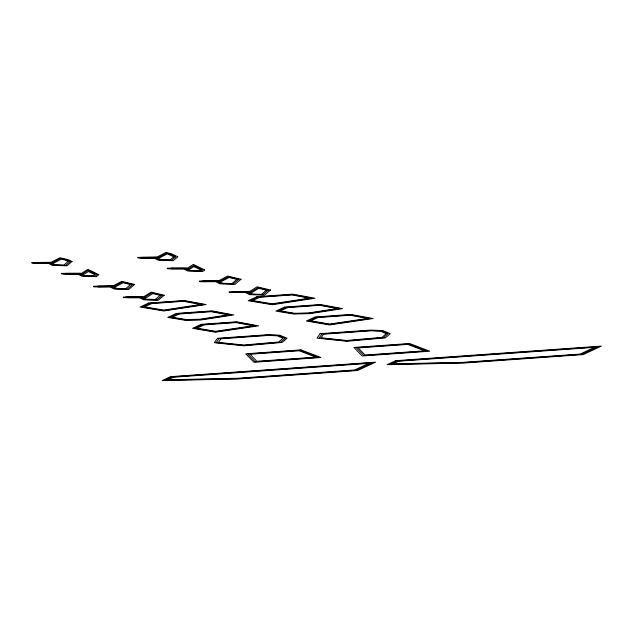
<?xml version="1.0" encoding="UTF-8"?>
<svg xmlns="http://www.w3.org/2000/svg" width="633" height="633" viewBox="0 0 633 633"><rect width="100%" height="100%" fill="white"/><g stroke="black" fill="none" stroke-linecap="round" stroke-linejoin="round"><path stroke-width="0.95" d="M217.467 338.307L214.334 342.706L243.784 345.8L282.183 342.429L287.018 338.283L279.928 335.229L267.838 334.738L217.467 338.307M219.113 338.528L216.241 342.556L243.776 345.452L280.601 342.216L285.166 338.299L278.662 335.49L268.083 335.063L219.113 338.528M221.012 338.79L218.456 342.382L243.76 345.04L278.765 341.97L283.03 338.315L277.191 335.791L268.368 335.443L221.012 338.79M320.132 333.678L316.959 338.133L346.718 341.266L385.362 337.872L390.237 333.686L383.052 330.592L370.724 330.094L320.132 333.678M322.039 333.939L319.167 337.959L346.702 340.855L383.527 337.618L388.092 333.702L381.588 330.893L371.009 330.466L322.039 333.939M323.685 334.161L321.081 337.808L346.686 340.499L381.944 337.405L386.249 333.71L380.314 331.154L371.255 330.79L323.685 334.161M68.047 261.516L63.838 265.053L55.142 264.768L50.806 262.537L35.828 262.505L36.303 263.257L54.106 262.901L61.298 259.158L65.057 260.044L68.047 261.516M70.176 261.508L65.476 265.472L53.607 265.077L49.366 262.901L33.81 262.901L52.539 262.568L60.562 258.391L66.884 259.894L70.176 261.508M72.02 261.508L66.884 265.828L52.286 265.338L48.132 263.209L32.061 263.241L31.65 262.592L51.186 262.276L59.921 257.734L68.467 259.759L72.02 261.508M94.792 274.667L93.391 275.846L84.695 275.553L80.359 273.329L65.294 273.329L65.555 274.049L84.498 274.026L88.462 271.557L94.792 274.667M96.92 274.659L95.029 276.257L83.16 275.861L78.919 273.685L63.363 273.693L82.899 273.67L88.201 270.37L96.92 274.659M98.764 274.659L96.438 276.621L81.839 276.13L77.685 273.994L61.686 274.002L61.464 273.385L81.522 273.361L87.963 269.349L98.764 274.659M130.54 284.573L125.635 288.703L116.939 288.411L112.603 286.187L97.624 286.148L98.099 286.899L115.902 286.543L123.095 282.801L130.54 284.573M132.748 284.502L127.273 289.115L115.404 288.719L111.163 286.543L95.607 286.543L114.336 286.211L122.359 282.033L132.748 284.502M134.647 284.446L128.681 289.479L114.082 288.988L109.92 286.852L93.858 286.891L93.447 286.243L112.983 285.926L121.718 281.376L134.647 284.446M173.814 256.816L170.135 259.918L161.004 259.609L156.675 257.394L141.46 257.394L141.832 257.979L159.967 257.655L167.27 253.849L173.814 256.816M175.65 256.816L171.543 260.274L159.682 259.878L155.441 257.702L139.877 257.702L158.614 257.37L166.629 253.192L169.731 253.928L175.65 256.816M177.786 256.808L173.173 260.685L158.147 260.187L154.001 258.058L138.049 258.058L137.614 257.378L157.047 257.038L165.886 252.425L171.559 253.778L177.786 256.808M160.094 295.358L155.188 299.488L146.492 299.203L142.148 296.972L127.091 296.98L127.352 297.692L146.294 297.668L152.79 293.625L160.094 295.358M162.301 295.294L156.818 299.907L144.957 299.512L140.716 297.336L125.152 297.336L144.696 297.312L151.912 292.826L162.301 295.294M164.2 295.239L158.234 300.264L143.636 299.773L139.474 297.645L123.482 297.645L123.261 297.027L143.319 297.004L151.145 292.137L164.2 295.239M200.661 269.887L199.688 270.702L190.557 270.402L186.229 268.178L171.092 268.186L171.314 268.796L190.351 268.78L193.872 266.58L200.661 269.887M202.497 269.88L201.096 271.066L189.235 270.663L184.994 268.487L169.43 268.495L188.974 268.471L193.635 265.567L202.497 269.88M204.633 269.872L202.726 271.478L187.7 270.971L183.554 268.851L167.508 268.851L167.247 268.139L187.376 268.115L193.358 264.388L204.633 269.872M236.916 279.367L231.931 283.56L222.8 283.26L218.472 281.036L203.256 281.044L203.62 281.63L221.756 281.305L229.067 277.499L236.916 279.367M238.815 279.303L233.34 283.916L221.479 283.521L217.23 281.345L201.674 281.353L220.411 281.012L228.426 276.843L238.815 279.303M241.023 279.24L234.97 284.336L219.944 283.829L215.798 281.709L199.838 281.709L199.411 281.028L218.844 280.68L227.682 276.075L241.023 279.24M266.469 290.151L261.484 294.353L252.353 294.044L248.025 291.829L232.889 291.829L233.11 292.446L252.148 292.422L258.739 288.316L266.469 290.151M268.368 290.096L262.893 294.709L251.032 294.313L246.783 292.137L231.227 292.137L250.771 292.114L257.979 287.627L268.368 290.096M270.576 290.033L264.523 295.128L249.497 294.622L245.351 292.493L229.296 292.493L229.043 291.781L249.173 291.758L257.093 286.828L270.576 290.033M170.522 376.682L162.19 380.575L238.53 378.938L357.692 370.503L375.543 362.163L170.522 376.682M171.947 376.92L164.92 380.196L237.984 378.637L356.268 370.258L372.402 362.725L171.947 376.92M173.584 377.197L168.085 379.768L237.359 378.289L354.63 369.981L368.77 363.382L173.584 377.197M395.617 360.691L387.079 364.679L463.934 363.033L583.222 354.583L601.35 346.124L395.617 360.691M397.255 360.968L390.237 364.244L463.301 362.677L581.585 354.306L597.718 346.773L397.255 360.968M398.671 361.206L392.966 363.872L462.755 362.377L580.168 354.069L594.577 347.335L398.671 361.206M148.613 303.065L140.067 307.005L163.789 310.977L206.089 304.544L184.258 300.517L148.613 303.065M150.029 303.31L142.156 306.934L163.789 310.558L203.541 304.513L183.879 300.881L150.029 303.31M151.667 303.587L144.561 306.855L163.789 310.083L200.59 304.473L183.443 301.308L151.667 303.587M176.291 313.454L167.737 317.386L185.176 320.258L201.318 319.91L233.767 314.925L211.928 310.898L176.291 313.454M177.699 313.691L169.826 317.323L185.714 319.926L200.479 319.618L231.219 314.894L211.549 311.27L177.699 313.691M179.345 313.968L172.239 317.236L186.331 319.554L199.514 319.269L228.268 314.854L211.113 311.697L179.345 313.968M256.848 296.719L248.199 300.699L272.245 304.734L314.957 298.238L292.77 294.147L256.848 296.719M258.493 296.996L250.613 300.628L272.245 304.251L312.006 298.198L292.335 294.574L258.493 296.996M201.096 324.357L192.551 328.298L215.394 332.183L258.573 325.837L236.734 321.809L201.096 324.357M259.902 297.233L252.694 300.556L272.245 303.832L309.458 298.167L291.963 294.938L259.902 297.233M202.505 324.602L194.632 328.226L215.481 331.771L256.025 325.805L236.354 322.173L202.505 324.602M204.15 324.879L197.037 328.155L215.576 331.304L253.073 325.766L235.919 322.601L204.15 324.879M284.526 307.1L275.869 311.088L293.554 313.992L309.909 313.644L342.627 308.619L320.448 304.528L284.526 307.1M286.163 307.377L278.283 311.009L294.171 313.62L308.944 313.303L339.676 308.58L320.013 304.956L286.163 307.377M287.58 307.614L280.372 310.938L294.701 313.295L308.105 313.011L337.128 308.548L319.633 305.32L287.58 307.614M314.989 317.014L306.348 321.002L329.5 324.943L373.098 318.534L350.911 314.451L314.989 317.014M316.635 317.299L308.754 320.923L329.603 324.468L370.147 318.502L350.476 314.87L316.635 317.299M318.043 317.537L310.835 320.86L329.69 324.064L367.599 318.462L350.104 315.242L318.043 317.537M301.015 349.891L245.778 353.807L253.928 362.25L320.907 357.503L301.015 349.891M300.161 350.294L247.756 354.005L255.289 361.807L318.541 357.329L300.161 350.294M299.164 350.761L250.043 354.235L256.863 361.301L315.812 357.131L299.164 350.761M409.614 343.521L353.926 347.462L362.171 355.999L429.736 351.22L409.614 343.521M408.617 343.98L356.213 347.691L363.746 355.493L427.006 351.014L408.617 343.98M407.755 344.384L358.191 347.897L365.114 355.058L424.64 350.84L407.755 344.384"/></g></svg>
